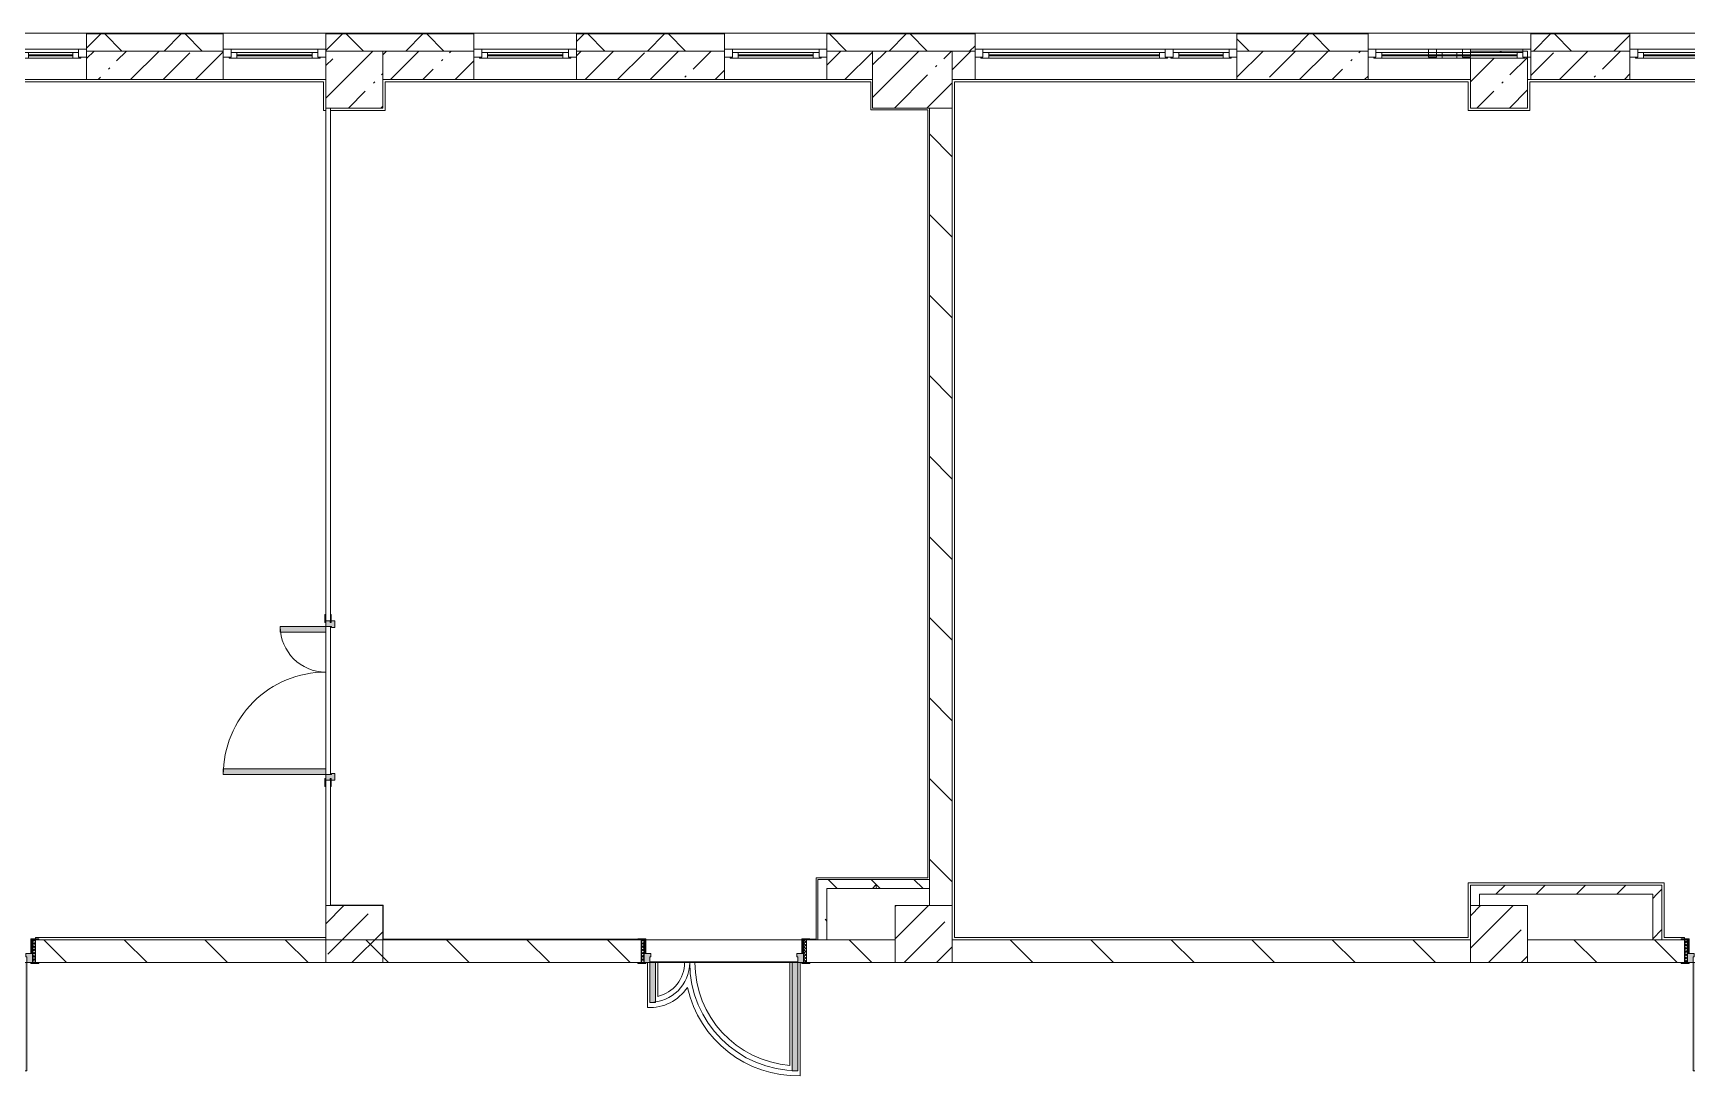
# Model space of a CAD drawing. Header units: millimetres. Extents: x 35355 to 234366, y -8553 to 29000.
# Drawn here: x 210336 to 224857, y 12405 to 21558 of the extents above; entities that cross this region are included whole.
import ezdxf

# ---------------------------------------------------------------- set-up
doc = ezdxf.new("R2010")
doc.units = ezdxf.units.MM
for name, color, linetype, lineweight, true_color in [('A-DOOR-3', 7, 'Continuous', 5, 0xaaaaaa), ('A-DOOR-4', 7, 'Continuous', 5, 0xe2e2e2), ('A-DOOR-FRAM-4', 7, 'Continuous', 5, 0xe2e2e2), ('A-DOOR-FRAM-5', 7, 'Continuous', 5, 0xaaaaaa), ('A-FLOR-2', 7, 'Continuous', 5, 0xaaaaaa), ('I-WALL-4', 7, 'Continuous', 5, 0x787878)]:
    doc.layers.add(name, color=color, linetype=linetype, lineweight=lineweight, true_color=true_color)
for name, color, linetype, lineweight in [('A-GLAZ-2', 7, 'Continuous', 5), ('A-WALL', 7, 'Continuous', 9), ('A-WALL-2', 7, 'Continuous', 5), ('I-WALL-3', 7, 'Continuous', 5), ('S-COLS-1', 7, 'Continuous', 5)]:
    doc.layers.add(name, color=color, linetype=linetype, lineweight=lineweight)
pattern_1 = [(45, (107356.5, 0), (-285.1231, 285.1231), []), (45, (107641.6, 0), (-285.1231, 285.1231), [504.031, -100.806, 16.764, -84.042])]
pattern_2 = [(135, (107356.5, 0), (-353.5534, -353.5534), [])]
pattern_3 = [(135, (107356.5, 0), (-377.1708, -377.1708), [533.4, -88.9, 17.78, -88.9]), (135, (107356.5, 376.94), (-377.1708, -377.1708), []), (50, (107356.5, 0), (637.6445, -55.7866), [66.675, -733.425]), (355, (107356.5, 0), (-123.3494, 668.6992), [53.34, -586.74]), (100.451, (107409.6, -4.65), (514.299, 612.908), [56.665, -623.315]), (46.184, (107356.5, 177.8), (948.7764, -147.1497), [100.012, -1100.137]), (96.636, (107435.6, 165.5), (830.909, 865.997), [84.998, -934.973]), (351.184, (107356.5, 177.8), (830.918, 865.988), [80.01, -880.11]), (21, (107445.4, 133.35), (530.6506, -357.9283), [66.675, -733.425]), (326, (107445.4, 133.35), (216.308, 644.6585), [53.34, -586.74]), (71.451, (107489.6, 103.5), (746.9596, 286.7243), [56.665, -623.315]), (37.5, (107356.5, 0), (10.81053, 295.9426), [16.764, -562.864, 16.764, -578.866, -588.962]), (37.5, (107356.5, 0), (10.81053, 295.9426), [-1175.258, 16.764, -572.198]), (7.5, (107356.5, 0), (233.8692, 350.63175), [16.764, -322.834, 16.764, -549.529, -224.472]), (7.5, (107356.5, 0), (233.8692, 350.63175), [-905.891, 16.764, -207.708]), (327.5, (107158.24, 0), (474.5678, -20.0513), [16.764, -205.486, 16.764, -676.656, -920.115]), (327.5, (107158.24, 0), (474.5678, -20.0513), [-915.67, 16.764, -903.351]), (317.5, (107069.34, 0), (518.4522, 88.9934), [16.764, -272.161, 16.764, -443.738, -653.415]), (317.5, (107069.34, 0), (518.4522, 88.9934), [-749.427, 16.764, -636.651])]
pattern_4 = [(45, (107356.5, 0), (-176.7767, 176.7767), [])]

# ---------------------------------------------------------------- blocks, each defined once
blk = doc.blocks.new('120_Окно_СКБ_1Ст - 120_Окно_СКБ_1Ст 900х2500_h_ с форточкой-22877787-3_6_2_птичка')
at = {"layer": 'A-GLAZ-2'}
for p, q in [((-450, -127), (-450, -57)), ((-450, -57), (-380, -57)), ((450, -57), (-450, -57)), ((-380, -127), (-450, -127)), ((-450, -127), (-400, -127)), ((-380, -127), (-400, -127)), ((-400, -127), (-400, -137)), ((-400, -137), (400, -137)), ((400, -137), (-400, -137)), ((-380, -57), (-380, -127)), ((380, -87), (-380, -87)), ((-380, -87), (-380, -127)), ((-330, -137), (-330, -87)), ((-330, -107), (330, -107)), ((330, -117), (-330, -117)), ((330, -137), (330, -87)), ((380, -127), (380, -57)), ((380, -57), (450, -57)), ((380, -127), (380, -87)), ((450, -127), (380, -127)), ((400, -127), (380, -127)), ((400, -137), (400, -127)), ((450, -57), (450, -127))]:
    blk.add_line(p, q, dxfattribs=at)
blk = doc.blocks.new('120_Окно_СКБ_1Ст - 120_Окно_СКБ_1Ст 900х2500_h_ с форточкой-22876038-3_6_2_птичка')
at = {"layer": 'A-GLAZ-2'}
for p, q in [((-450, -127), (-450, -57)), ((-450, -57), (-380, -57)), ((450, -57), (-450, -57)), ((-380, -127), (-450, -127)), ((-450, -127), (-400, -127)), ((-380, -127), (-400, -127)), ((-400, -127), (-400, -137)), ((-400, -137), (400, -137)), ((400, -137), (-400, -137)), ((-380, -57), (-380, -127)), ((380, -87), (-380, -87)), ((-380, -87), (-380, -127)), ((-330, -137), (-330, -87)), ((-330, -107), (330, -107)), ((330, -117), (-330, -117)), ((330, -137), (330, -87)), ((380, -127), (380, -57)), ((380, -57), (450, -57)), ((380, -127), (380, -87)), ((450, -127), (380, -127)), ((400, -127), (380, -127)), ((400, -127), (450, -127)), ((400, -137), (400, -127)), ((450, -57), (450, -127))]:
    blk.add_line(p, q, dxfattribs=at)
blk = doc.blocks.new('120_Окно_СКБ_1Ст - 120_Окно_СКБ_1Ст 900х2500_h_ с форточкой-V104-3_6_2_птичка')
at = {"layer": 'A-GLAZ-2'}
for p, q in [((-450, -127), (-450, -57)), ((-450, -57), (-380, -57)), ((450, -57), (-450, -57)), ((-380, -127), (-450, -127)), ((-450, -127), (-400, -127)), ((-380, -127), (-400, -127)), ((-400, -127), (-400, -137)), ((-400, -137), (400, -137)), ((400, -137), (-400, -137)), ((-380, -57), (-380, -127)), ((380, -87), (-380, -87)), ((-380, -87), (-380, -127)), ((-330, -137), (-330, -87)), ((-330, -107), (330, -107)), ((330, -117), (-330, -117)), ((330, -137), (330, -87)), ((380, -127), (380, -57)), ((380, -57), (450, -57)), ((380, -127), (380, -87)), ((450, -127), (380, -127)), ((400, -127), (380, -127)), ((400, -127), (450, -127)), ((400, -137), (400, -127)), ((450, -57), (450, -127))]:
    blk.add_line(p, q, dxfattribs=at)
blk = doc.blocks.new('120_Окно_СКБ_2Ст_Фрамуга сверху - 120_Окно_СКБ_2Ст_2300х2500_h_ ДОО-19727959-3_6_2_птичка')
at = {"layer": 'A-GLAZ-2'}
for p, q in [((-1150, -127), (-1150, -57)), ((-1150, -57), (-1080, -57)), ((1150, -57), (-1150, -57)), ((-1080, -127), (-1150, -127)), ((-1150, -127), (-1100, -127)), ((-1080, -127), (-1100, -127)), ((-1100, -127), (-1100, -137)), ((-1100, -137), (540, -137)), ((540, -137), (-1100, -137)), ((-1080, -57), (-1080, -127)), ((-1080, -57), (1080, -57)), ((520, -87), (-1080, -87)), ((-1080, -87), (-1080, -127)), ((-1030, -137), (-1030, -87)), ((-1030, -107), (470, -107)), ((470, -117), (-1030, -117)), ((470, -137), (470, -87)), ((520, -127), (520, -57)), ((520, -57), (590, -57)), ((520, -127), (520, -87)), ((590, -127), (520, -127)), ((540, -127), (520, -127)), ((540, -127), (570, -127)), ((540, -127), (570, -127)), ((540, -137), (540, -127)), ((590, -127), (570, -127)), ((570, -127), (570, -137)), ((570, -137), (1100, -137)), ((1100, -137), (570, -137)), ((590, -57), (590, -127)), ((1080, -87), (590, -87)), ((590, -87), (590, -127)), ((640, -137), (640, -87)), ((640, -107), (1030, -107)), ((1030, -117), (640, -117)), ((1030, -137), (1030, -87)), ((1080, -127), (1080, -57)), ((1080, -57), (1150, -57)), ((1080, -127), (1080, -87)), ((1150, -127), (1080, -127)), ((1100, -127), (1080, -127)), ((1100, -127), (1150, -127)), ((1100, -137), (1100, -127)), ((1150, -57), (1150, -127))]:
    blk.add_line(p, q, dxfattribs=at)
blk = doc.blocks.new('120_Окно_СКБ_2Ст_Фрамуга сверху - 120_Окно_СКБ_2Ст_2300х2500_h_ ДОО-23103760-3_6_2_птичка')
at = {"layer": 'A-GLAZ-2'}
for p, q in [((-1150, -127), (-1150, -57)), ((-1150, -57), (-1080, -57)), ((1150, -57), (-1150, -57)), ((-1080, -127), (-1150, -127)), ((-1150, -127), (-1100, -127)), ((-1080, -127), (-1100, -127)), ((-1100, -127), (-1100, -137)), ((-1100, -137), (540, -137)), ((540, -137), (-1100, -137)), ((-1080, -57), (-1080, -127)), ((-1080, -57), (1080, -57)), ((520, -87), (-1080, -87)), ((-1080, -87), (-1080, -127)), ((-1030, -137), (-1030, -87)), ((-1030, -107), (470, -107)), ((470, -117), (-1030, -117)), ((470, -137), (470, -87)), ((520, -127), (520, -57)), ((520, -57), (590, -57)), ((520, -127), (520, -87)), ((590, -127), (520, -127)), ((540, -127), (520, -127)), ((540, -127), (570, -127)), ((540, -127), (570, -127)), ((540, -137), (540, -127)), ((590, -127), (570, -127)), ((570, -127), (570, -137)), ((570, -137), (1100, -137)), ((1100, -137), (570, -137)), ((590, -57), (590, -127)), ((1080, -87), (590, -87)), ((590, -87), (590, -127)), ((640, -137), (640, -87)), ((640, -107), (1030, -107)), ((1030, -117), (640, -117)), ((1030, -137), (1030, -87)), ((1080, -127), (1080, -57)), ((1080, -57), (1150, -57)), ((1080, -127), (1080, -87)), ((1150, -127), (1080, -127)), ((1100, -127), (1080, -127)), ((1100, -127), (1150, -127)), ((1100, -137), (1100, -127)), ((1150, -57), (1150, -127))]:
    blk.add_line(p, q, dxfattribs=at)
blk = doc.blocks.new('110_Дверь_СКБ_2Ст - Д-6_л__ ДОО_Дв_1450x2100h_Дверь из раздевальной в коридор-32357677-3_6_2_птичка')
at = {"layer": 'A-DOOR-3'}
h = blk.add_hatch(dxfattribs=at)
h.set_pattern_fill('FP_128', color=256, style=0, pattern_type=2)
h.set_pattern_definition([(135, (1576.41, 164.685), (-14.14214, -14.14214), []), (225, (1576.41, 164.685), (14.14214, -14.14214), [])])
h.paths.add_polyline_path([(737.5, 100), (712.5, 100), (712.5, -100), (737.5, -100), (737.5, -35.9)])
at = {"layer": 'A-DOOR-4'}
for points in [[(-587.5, 1050), (-637.5, 1050), (-637.5, 100), (-587.5, 100), (-587.5, 542.6)], [(612.5, 450), (612.5, 100), (662.5, 100), (662.5, 450)]]:
    blk.add_hatch(color=256, dxfattribs=at).paths.add_polyline_path(points)
h = blk.add_hatch(color=256, dxfattribs=at)
h.paths.add_polyline_path([(662.5, 100), (662.5, 50), (652.5, 50), (652.5, 20), (712.5, 20), (712.5, 100), (676, 100)])
h.paths.add_polyline_path([(-637.5, 100), (-687.5, 100), (-687.5, 20), (-627.5, 20), (-627.5, 50), (-637.5, 50)])
at = {"layer": 'A-DOOR-FRAM-4'}
for points in [[(-672.5, 108), (-742.5, 108), (-742.5, 100), (-672.5, 100)], [(-672.5, 20), (-687.5, 20), (-687.5, -100), (-672.5, -100), (-672.5, -35.9)], [(697.5, 108), (697.5, 100), (767.5, 100), (767.5, 108)], [(712.5, 20), (697.5, 20), (697.5, -100), (712.5, -100), (712.5, -35.9)], [(-672.5, -100), (-742.5, -100), (-742.5, -108), (-672.5, -108)], [(697.5, -100), (697.5, -108), (767.5, -108), (767.5, -100)]]:
    blk.add_hatch(color=256, dxfattribs=at).paths.add_polyline_path(points)
at = {"layer": 'A-DOOR-FRAM-5'}
h = blk.add_hatch(dxfattribs=at)
h.set_pattern_fill('FP_129', color=256, style=0, pattern_type=2)
h.set_pattern_definition([(45, (-546.384, 164.685), (-14.1421, 14.1421), []), (135, (-546.384, 164.685), (-14.1421, -14.1421), [])])
h.paths.add_polyline_path([(-712.5, 100), (-712.5, -100), (-687.5, -100), (-687.5, 100)])
at = {"layer": 'A-DOOR-3'}
for p, q in [((-637.5, 1050), (-637.5, 100)), ((-587.5, 1050), (-637.5, 1050)), ((-587.5, 100), (-587.5, 1050)), ((662.5, 450), (612.5, 450)), ((612.5, 450), (612.5, 100)), ((662.5, 100), (662.5, 450)), ((-637.5, 100), (-587.5, 100)), ((612.5, 100), (662.5, 100))]:
    blk.add_line(p, q, dxfattribs=at)
for centre, radius, start, end in [((-637.5, 100), 950, 0, 90), ((662.5, 100), 350, 90, 180)]:
    blk.add_arc(centre, radius, start, end, dxfattribs=at)
at = {"layer": 'A-DOOR-FRAM-5'}
for p, q in [((-672.5, 108), (-742.5, 108)), ((-742.5, 108), (-742.5, 100)), ((-742.5, 100), (-672.5, 100)), ((-687.5, 100), (-712.5, 100)), ((-712.5, 100), (-712.5, -100)), ((-637.5, 100), (-687.5, 100)), ((-687.5, 100), (-687.5, 20)), ((-687.5, -100), (-687.5, 100)), ((-687.5, 20), (-627.5, 20)), ((-672.5, 20), (-687.5, 20)), ((-687.5, 20), (-687.5, -100)), ((-672.5, 100), (-672.5, 108)), ((-672.5, -100), (-672.5, 20)), ((-637.5, 50), (-637.5, 100)), ((-627.5, 50), (-637.5, 50)), ((-627.5, 20), (-627.5, 50)), ((662.5, 50), (652.5, 50)), ((652.5, 50), (652.5, 20)), ((652.5, 20), (712.5, 20)), ((662.5, 100), (662.5, 50)), ((712.5, 100), (662.5, 100)), ((767.5, 108), (697.5, 108)), ((697.5, 108), (697.5, 100)), ((697.5, 100), (767.5, 100)), ((712.5, 20), (697.5, 20)), ((697.5, 20), (697.5, -100)), ((712.5, 20), (712.5, 100)), ((737.5, 100), (712.5, 100)), ((712.5, 100), (712.5, -100)), ((712.5, -100), (712.5, 20)), ((737.5, -100), (737.5, 100)), ((767.5, 100), (767.5, 108)), ((-672.5, -100), (-742.5, -100)), ((-742.5, -100), (-742.5, -108)), ((-742.5, -108), (-672.5, -108)), ((-712.5, -100), (-687.5, -100)), ((-687.5, -100), (-672.5, -100)), ((-672.5, -108), (-672.5, -100)), ((697.5, -100), (712.5, -100)), ((767.5, -100), (697.5, -100)), ((697.5, -100), (697.5, -108)), ((697.5, -108), (767.5, -108)), ((712.5, -100), (737.5, -100)), ((767.5, -108), (767.5, -100))]:
    blk.add_line(p, q, dxfattribs=at)
blk = doc.blocks.new('BSC_Колонна _Прямоугольная - 500х500-23282985-3_6_2_птичка')
at = {"layer": 'S-COLS-1'}
h = blk.add_hatch(dxfattribs=at)
h.set_pattern_fill('FP_141', color=256, style=0, pattern_type=2)
h.set_pattern_definition([(45, (-115850.45, -21150), (-285.1231, 285.1231), []), (45, (-115565.32, -21150), (-285.1231, 285.1231), [504.031, -100.806, 16.764, -84.042])])
h.paths.add_polyline_path([(-250, -250), (250, -250), (250, 250), (-250, 250), (-250, 238), (210, 238), (210, 198), (230, 198), (230, 188), (-250, 188)])
for p, q in [((250, 250), (-250, 250)), ((-250, 250), (-250, 238)), ((-250, 188), (-250, -250)), ((250, -250), (250, 250)), ((-250, -250), (250, -250))]:
    blk.add_line(p, q, dxfattribs=at)
blk = doc.blocks.new('BSC_Колонна _Прямоугольная - 500х500-23282986-3_6_2_птичка')
at = {"layer": 'S-COLS-1'}
h = blk.add_hatch(dxfattribs=at)
h.set_pattern_fill('FP_153', color=256, style=0, pattern_type=2)
h.set_pattern_definition([(45, (-105800, -21150), (-285.1231, 285.1231), []), (45, (-105514.88, -21150), (-285.1231, 285.1231), [504.031, -100.806, 16.764, -84.042])])
h.paths.add_polyline_path([(250, -250), (250, 250), (-250, 250), (-250, -250)])
for p, q in [((250, 250), (-250, 250)), ((-250, 250), (-250, -250)), ((250, -250), (250, 250)), ((-250, -250), (250, -250))]:
    blk.add_line(p, q, dxfattribs=at)
blk = doc.blocks.new('BSC_Колонна _Прямоугольная - 700х500-V174-3_6_2_птичка')
at = {"layer": 'S-COLS-1'}
h = blk.add_hatch(dxfattribs=at)
h.set_pattern_fill('FP_161', color=256, style=0, pattern_type=2)
h.set_pattern_definition([(45, (-110700, -21150), (-285.1231, 285.1231), []), (45, (-110414.88, -21150), (-285.1231, 285.1231), [504.031, -100.806, 16.764, -84.042])])
h.paths.add_polyline_path([(-350, -250), (350, -250), (350, 250), (-350, 250)])
for p, q in [((350, 250), (-350, 250)), ((-350, 250), (-350, -250)), ((350, -250), (350, 250)), ((-350, -250), (350, -250))]:
    blk.add_line(p, q, dxfattribs=at)
blk = doc.blocks.new('110_Дверь_СКБ_2Ст - Д-5_п_ Из игровой в коридор-32357676-3_6_2_птичка')
at = {"layer": 'A-DOOR-4'}
for points in [[(-638, 920), (-638, 20), (-588, 20), (-588, 920)], [(612, 230), (612, 20), (662, 20), (662, 420), (612, 420)]]:
    blk.add_hatch(color=256, dxfattribs=at).paths.add_polyline_path(points)
h = blk.add_hatch(color=256, dxfattribs=at)
h.paths.add_polyline_path([(-688, -60), (-628, -60), (-628, -30), (-638, -30), (-638, 20), (-688, 20)])
h.paths.add_polyline_path([(652, -60), (712, -60), (712, 20), (662, 20), (662, -30), (652, -30)])
at = {"layer": 'A-DOOR-FRAM-4'}
for points in [[(-742, 20), (-672, 20), (-672, 28), (-742, 28)], [(698, 20), (768, 20), (768, 28), (698, 28)], [(-742, -28), (-672, -28), (-672, -20), (-742, -20)], [(698, -28), (768, -28), (768, -20), (698, -20)]]:
    blk.add_hatch(color=256, dxfattribs=at).paths.add_polyline_path(points)
at = {"layer": 'A-DOOR-3'}
for p, q in [((-638, 920), (-638, 20)), ((-588, 920), (-638, 920)), ((-588, 20), (-588, 920)), ((662, 420), (612, 420)), ((612, 420), (612, 20)), ((662, 20), (662, 420)), ((-638, 20), (-588, 20)), ((612, 20), (662, 20))]:
    blk.add_line(p, q, dxfattribs=at)
for centre, radius, start, end in [((-638, 20), 900, 0, 90), ((662, 20), 400, 90, 180)]:
    blk.add_arc(centre, radius, start, end, dxfattribs=at)
at = {"layer": 'A-DOOR-FRAM-5'}
for p, q in [((-672, 28), (-742, 28)), ((-742, 28), (-742, 20)), ((-742, 20), (-672, 20)), ((-638, 20), (-688, 20)), ((-688, 20), (-688, -60)), ((-672, 20), (-672, 28)), ((-638, -30), (-638, 20)), ((662, 20), (662, -30)), ((712, 20), (662, 20)), ((768, 28), (698, 28)), ((698, 28), (698, 20)), ((698, 20), (768, 20)), ((712, -60), (712, 20)), ((768, 20), (768, 28)), ((-672, -20), (-742, -20)), ((-742, -20), (-742, -28)), ((-742, -28), (-672, -28)), ((-688, -60), (-628, -60)), ((-672, -19), (-688, -19)), ((-688, -19), (-688, -20)), ((-688, -20), (-672, -20)), ((-672, -20), (-672, -19)), ((-672, -28), (-672, -20)), ((-628, -30), (-638, -30)), ((-628, -60), (-628, -30)), ((662, -30), (652, -30)), ((652, -30), (652, -60)), ((652, -60), (712, -60)), ((712, -19), (698, -19)), ((698, -19), (698, -20)), ((698, -20), (712, -20)), ((768, -20), (698, -20)), ((698, -20), (698, -28)), ((698, -28), (768, -28)), ((712, -20), (712, -19)), ((768, -28), (768, -20))]:
    blk.add_line(p, q, dxfattribs=at)
blk = doc.blocks.new('120_Окно_СКБ_1Ст - 120_Окно_СКБ_1Ст 900х2500_h_ с форточкой-V194-3_6_2_птичка')
at = {"layer": 'A-GLAZ-2'}
for p, q in [((-450, -127), (-450, -57)), ((-450, -57), (-380, -57)), ((450, -57), (-450, -57)), ((-380, -127), (-450, -127)), ((-380, -127), (-400, -127)), ((-400, -127), (-400, -137)), ((-400, -137), (400, -137)), ((400, -137), (-400, -137)), ((-380, -57), (-380, -127)), ((380, -87), (-380, -87)), ((-380, -87), (-380, -127)), ((-330, -137), (-330, -87)), ((-330, -107), (330, -107)), ((330, -117), (-330, -117)), ((330, -137), (330, -87)), ((380, -127), (380, -57)), ((380, -57), (450, -57)), ((380, -127), (380, -87)), ((450, -127), (380, -127)), ((400, -127), (380, -127)), ((400, -137), (400, -127)), ((420, -127), (450, -127)), ((450, -57), (450, -127))]:
    blk.add_line(p, q, dxfattribs=at)
blk = doc.blocks.new('110_Дверь_СКБ_2Ст - Д-6_п__ ДОО_Дв_1450x2100h_Дверь из раздевальной в коридор-32358047-3_6_2_птичка')
at = {"layer": 'A-DOOR-3'}
h = blk.add_hatch(dxfattribs=at)
h.set_pattern_fill('FP_183', color=256, style=0, pattern_type=2)
h.set_pattern_definition([(225, (1576.41, -164.685), (-14.14214, 14.14214), []), (135, (1576.41, -164.685), (14.14214, 14.14214), [])])
h.paths.add_polyline_path([(737.5, -100), (737.5, 100), (712.5, 100), (712.5, -100)])
at = {"layer": 'A-DOOR-4'}
h = blk.add_hatch(color=256, dxfattribs=at)
h.paths.add_polyline_path([(-637.5, -100), (-637.5, -50), (-627.5, -50), (-627.5, -20), (-687.5, -20), (-687.5, -100)])
h.paths.add_polyline_path([(662.5, -100), (712.5, -100), (712.5, -20), (652.5, -20), (652.5, -50), (662.5, -50)])
for points in [[(-587.5, -1050), (-587.5, -100), (-637.5, -100), (-637.5, -1050)], [(662.5, -450), (662.5, -100), (612.5, -100), (612.5, -450)]]:
    blk.add_hatch(color=256, dxfattribs=at).paths.add_polyline_path(points)
at = {"layer": 'A-DOOR-FRAM-4'}
for points in [[(-672.5, 100), (-672.5, 108), (-742.5, 108), (-742.5, 100)], [(-672.5, -20), (-672.5, 100), (-687.5, 100), (-687.5, -20)], [(767.5, 100), (767.5, 108), (697.5, 108), (697.5, 100)], [(712.5, -20), (712.5, 100), (697.5, 100), (697.5, -20)], [(-672.5, -108), (-672.5, -100), (-742.5, -100), (-742.5, -108)], [(767.5, -108), (767.5, -100), (697.5, -100), (697.5, -108)]]:
    blk.add_hatch(color=256, dxfattribs=at).paths.add_polyline_path(points)
at = {"layer": 'A-DOOR-FRAM-5'}
h = blk.add_hatch(dxfattribs=at)
h.set_pattern_fill('FP_184', color=256, style=0, pattern_type=2)
h.set_pattern_definition([(315, (-546.384, -164.685), (-14.1421, -14.1421), []), (225, (-546.384, -164.685), (-14.1421, 14.1421), [])])
h.paths.add_polyline_path([(-687.5, -100), (-687.5, 100), (-712.5, 100), (-712.5, -100)])
at = {"layer": 'A-DOOR-3'}
for p, q in [((-637.5, -100), (-587.5, -100)), ((-637.5, -1050), (-637.5, -100)), ((-587.5, -100), (-587.5, -1050)), ((612.5, -100), (662.5, -100)), ((612.5, -450), (612.5, -100)), ((662.5, -100), (662.5, -450)), ((662.5, -450), (612.5, -450)), ((-587.5, -1050), (-637.5, -1050))]:
    blk.add_line(p, q, dxfattribs=at)
for centre, radius, start, end in [((-637.5, -100), 950, 270, 360), ((662.5, -100), 350, 180, 270)]:
    blk.add_arc(centre, radius, start, end, dxfattribs=at)
at = {"layer": 'A-DOOR-FRAM-5'}
for p, q in [((-742.5, 108), (-672.5, 108)), ((-742.5, 100), (-742.5, 108)), ((-672.5, 100), (-742.5, 100)), ((-712.5, 100), (-687.5, 100)), ((-712.5, -100), (-712.5, 100)), ((-687.5, 100), (-687.5, -100)), ((-687.5, 100), (-672.5, 100)), ((-687.5, -20), (-687.5, 100)), ((-672.5, 108), (-672.5, 100)), ((-672.5, 100), (-672.5, -20)), ((697.5, 100), (697.5, 108)), ((697.5, 108), (767.5, 108)), ((697.5, -20), (697.5, 100)), ((697.5, 100), (712.5, 100)), ((767.5, 100), (697.5, 100)), ((712.5, -100), (712.5, 100)), ((712.5, 100), (737.5, 100)), ((712.5, 100), (712.5, -20)), ((737.5, 100), (737.5, -100)), ((767.5, 108), (767.5, 100)), ((-742.5, -100), (-672.5, -100)), ((-742.5, -108), (-742.5, -100)), ((-672.5, -108), (-742.5, -108)), ((-687.5, -100), (-712.5, -100)), ((-687.5, -20), (-627.5, -20)), ((-687.5, -100), (-687.5, -20)), ((-672.5, -20), (-687.5, -20)), ((-637.5, -100), (-687.5, -100)), ((-672.5, -100), (-672.5, -108)), ((-637.5, -50), (-637.5, -100)), ((-627.5, -50), (-637.5, -50)), ((-627.5, -20), (-627.5, -50)), ((652.5, -20), (712.5, -20)), ((652.5, -50), (652.5, -20)), ((662.5, -50), (652.5, -50)), ((662.5, -100), (662.5, -50)), ((712.5, -100), (662.5, -100)), ((712.5, -20), (697.5, -20)), ((697.5, -108), (697.5, -100)), ((697.5, -100), (767.5, -100)), ((767.5, -108), (697.5, -108)), ((712.5, -20), (712.5, -100)), ((737.5, -100), (712.5, -100)), ((767.5, -100), (767.5, -108))]:
    blk.add_line(p, q, dxfattribs=at)

msp = doc.modelspace()

# ---------------------------------------------------------------- hatches: boundary and pattern name
at = {"layer": 'A-WALL-2'}
h = msp.add_hatch(dxfattribs=at)
h.set_pattern_fill('FP_99', color=256, style=0, pattern_type=2)
h.set_pattern_definition([(45, (107356.5, 0), (-353.5534, 353.5534), []), (135, (107356.5, 0), (-353.5534, -353.5534), [])])
h.paths.add_polyline_path([(232586.5, 21400), (232586.5, 21550), (227506.7, 21550), (227506.7, 21400), (232436.5, 21400)])
h.paths.add_polyline_path([(218606.5, 21400), (218606.5, 21550), (217306.9, 21550), (217306.9, 21400), (218406.5, 21400)])
h.paths.add_polyline_path([(220906.5, 21400), (222056.9, 21400), (222056.9, 21550), (220906.5, 21550)])
h.paths.add_polyline_path([(223486.9, 21400), (224356.9, 21400), (224356.9, 21550), (223486.9, 21550)])
h.paths.add_polyline_path([(226606.7, 21400), (226606.7, 21550), (225256.9, 21550), (225256.9, 21400), (225747.2, 21400)])
h.paths.add_polyline_path([(213628.9, 21400), (214206.9, 21400), (214206.9, 21550), (212906.7, 21550), (212906.7, 21400), (213406.5, 21400)])
h.paths.add_polyline_path([(200666.5, 21400), (200666.5, 21550), (200646.5, 21550), (200646.5, 21400)])
h.paths.add_polyline_path([(207103.6, 21400), (208506.5, 21400), (208506.5, 21550), (203966.5, 21550), (203966.5, 21400), (205239.2, 21400)])
h.paths.add_polyline_path([(210806.5, 21400), (212006.7, 21400), (212006.7, 21550), (210806.5, 21550)])
h.paths.add_polyline_path([(215106.9, 21400), (216406.9, 21400), (216406.9, 21550), (215106.9, 21550)])
at = {"layer": 'I-WALL-3'}
h = msp.add_hatch(dxfattribs=at)
h.set_pattern_fill('FP_95', color=256, style=0, pattern_type=2)
h.set_pattern_definition(pattern_1)
h.paths.add_polyline_path([(228396.5, 21150), (228396.5, 21400), (228206.5, 21400), (228206.5, 21150)])
h.paths.add_polyline_path([(220906.5, 21150), (222056.9, 21150), (222056.9, 21400), (220906.5, 21400)])
h.paths.add_polyline_path([(218606.5, 21150), (218606.5, 21400), (218406.5, 21400), (218406.5, 21150)])
h.paths.add_polyline_path([(215106.9, 21150), (216406.9, 21150), (216406.9, 21400), (215106.9, 21400)])
h.paths.add_polyline_path([(225747.2, 21150), (226606.7, 21150), (226606.7, 21400), (225256.9, 21400), (225256.9, 21150)])
h.paths.add_polyline_path([(217706.5, 21150), (217706.5, 21400), (217306.9, 21400), (217306.9, 21150)])
h.paths.add_polyline_path([(224356.9, 21150), (224356.9, 21400), (223486.9, 21400), (223486.9, 21150), (223882.9, 21150)])
h.paths.add_polyline_path([(213628.9, 21150), (214206.9, 21150), (214206.9, 21400), (213406.5, 21400), (213406.5, 21150)])
h.paths.add_polyline_path([(210806.5, 21150), (212006.7, 21150), (212006.7, 21400), (210806.5, 21400)])
h.paths.add_polyline_path([(208506.5, 21150), (208506.5, 21400), (208156.5, 21400), (208156.5, 21150)])
h = msp.add_hatch(dxfattribs=at)
h.set_pattern_fill('FP_98', color=256, style=0, pattern_type=2)
h.set_pattern_definition(pattern_2)
h.paths.add_polyline_path([(218406.5, 13900), (218406.5, 20900), (218206.5, 20900), (218206.5, 13900), (218289.8, 13900)])
h = msp.add_hatch(dxfattribs=at)
h.set_pattern_fill('FP_100', color=256, style=0, pattern_type=2)
h.set_pattern_definition(pattern_4)
h.paths.add_polyline_path([(224556.9, 14000), (224636.9, 14000), (224636.9, 14080), (223036.5, 14080), (223036.5, 14000), (223882.9, 14000)])
h = msp.add_hatch(dxfattribs=at)
h.set_pattern_fill('FP_100', color=256, style=0, pattern_type=2)
h.set_pattern_definition(pattern_4)
h.paths.add_polyline_path([(224636.9, 13600), (224636.9, 14000), (224556.9, 14000), (224556.9, 13600)])
h = msp.add_hatch(dxfattribs=at)
h.set_pattern_fill('FP_98', color=256, style=0, pattern_type=2)
h.set_pattern_definition(pattern_2)
h.paths.add_polyline_path([(228286.5, 13400), (228286.5, 13600), (226286.9, 13600), (226286.9, 13400), (227816.5, 13400)])
h.paths.add_polyline_path([(218406.5, 13400), (222956.5, 13400), (222956.5, 13600), (218406.5, 13600), (218406.5, 13535.9)])
h.paths.add_polyline_path([(217156.5, 13400), (217906.5, 13400), (217906.5, 13600), (217126.5, 13600), (217126.5, 13400)])
h.paths.add_polyline_path([(224806.9, 13400), (224836.9, 13400), (224836.9, 13600), (223456.5, 13600), (223456.5, 13400), (223882.9, 13400)])
h.paths.add_polyline_path([(215676.5, 13400), (215676.5, 13600), (210356.5, 13600), (210356.5, 13400), (215646.5, 13400)])
h.paths.add_polyline_path([(208456.5, 13400), (208906.5, 13400), (208906.5, 13600), (208456.5, 13600), (208456.5, 13535.9)])
at = {"layer": 'I-WALL-4'}
h = msp.add_hatch(dxfattribs=at)
h.set_pattern_fill('FP_105', color=256, style=0, pattern_type=2)
h.set_pattern_definition(pattern_3)
h.paths.add_polyline_path([(217306.5, 13600), (217306.5, 14130), (217226.5, 14130), (217226.5, 13600)])
h = msp.add_hatch(dxfattribs=at)
h.set_pattern_fill('FP_105', color=256, style=0, pattern_type=2)
h.set_pattern_definition(pattern_3)
h.paths.add_polyline_path([(218206.5, 14050), (218206.5, 14130), (217306.5, 14130), (217306.5, 14050)])
at = {"layer": 'S-COLS-1'}
h = msp.add_hatch(dxfattribs=at)
h.set_pattern_fill('FP_95', color=256, style=0, pattern_type=2)
h.set_pattern_definition(pattern_1)
h.paths.add_polyline_path([(213406.5, 13400), (213406.5, 13900), (212906.5, 13900), (212906.5, 13400)])
h = msp.add_hatch(dxfattribs=at)
h.set_pattern_fill('FP_95', color=256, style=0, pattern_type=2)
h.set_pattern_definition(pattern_1)
h.paths.add_polyline_path([(218289.8, 13400), (218406.5, 13400), (218406.5, 13900), (217906.5, 13900), (217906.5, 13400)])
h = msp.add_hatch(dxfattribs=at)
h.set_pattern_fill('FP_95', color=256, style=0, pattern_type=2)
h.set_pattern_definition(pattern_1)
h.paths.add_polyline_path([(222956.5, 13400), (223456.5, 13400), (223456.5, 13900), (222956.5, 13900), (222956.5, 13535.9)])

# ---------------------------------------------------------------- linework, layer by layer
at = {"layer": 'A-FLOR-2'}
for p, q in [((212886.5, 21130), (208176.5, 21130)), ((212886.5, 20880), (212886.5, 21130)), ((217691.5, 21130), (213426.5, 21130)), ((213426.5, 21130), (213426.5, 20880)), ((217691.5, 20885), (217691.5, 21130)), ((218426.5, 21130), (218426.5, 13621)), ((222936.9, 21130), (218426.5, 21130)), ((222936.9, 20880), (222936.9, 21130)), ((227486.7, 21130), (223476.9, 21130)), ((223476.9, 21130), (223476.9, 20880)), ((212906.7, 20880), (212886.5, 20880)), ((213426.5, 20880), (212946.5, 20880)), ((218191.5, 20885), (217691.5, 20885)), ((218191.5, 14145), (218191.5, 20885)), ((223476.9, 20880), (222936.9, 20880)), ((217211.5, 13605), (217211.5, 14145)), ((217211.5, 14145), (218191.5, 14145)), ((222935.5, 13621), (222935.5, 14101)), ((222935.5, 14101), (224657.9, 14101)), ((224657.9, 14101), (224657.9, 13621)), ((212946.3, 13905), (213411.5, 13905)), ((213411.5, 13905), (213411.5, 13605)), ((210356.5, 13608), (210356.5, 13620)), ((210356.5, 13620), (212906.5, 13620)), ((213411.5, 13605), (215646.5, 13605)), ((217156.5, 13605), (217211.5, 13605)), ((218426.5, 13621), (222935.5, 13621)), ((224657.9, 13621), (224836.9, 13621)), ((224836.9, 13621), (224836.9, 13608)), ((215730.7, 13400), (215730.7, 13005.6)), ((215751.5, 13405), (217051.5, 13405)), ((215820.7, 13400), (215801.5, 13400)), ((215820.7, 13102.9), (215820.7, 13400)), ((216146.9, 13400), (216056.9, 13400)), ((217001.5, 13400), (216981.9, 13400)), ((216981.9, 13400), (216981.9, 12497.7)), ((217071.9, 12405.2), (217071.9, 13400))]:
    msp.add_line(p, q, dxfattribs=at)
for centre, radius, start, end in [((215751.9, 13400), 305, 283.0427, 360), ((217051.9, 13400), 905, 180, 265.56313), ((215751.9, 13400), 395, 266.92799, 326.45952), ((217051.9, 13400), 995, 192.67054, 271.1511)]:
    msp.add_arc(centre, radius, start, end, dxfattribs=at)
at = {"layer": 'A-WALL'}
for p, q in [((212006.7, 21553), (210806.5, 21553)), ((212006.7, 21550), (210806.5, 21550)), ((214206.9, 21553), (212906.7, 21553)), ((214206.9, 21550), (212906.7, 21550)), ((216406.9, 21553), (215106.9, 21553)), ((216406.9, 21550), (215106.9, 21550)), ((218606.5, 21553), (217306.9, 21553)), ((218606.5, 21550), (217306.9, 21550)), ((222056.9, 21553), (220906.5, 21553)), ((222056.9, 21550), (220906.5, 21550)), ((224356.9, 21553), (223486.9, 21553)), ((224356.9, 21550), (223486.9, 21550)), ((212006.7, 21400), (210806.5, 21400)), ((214206.9, 21400), (213406.5, 21400)), ((216406.9, 21400), (215106.9, 21400)), ((217706.5, 21400), (217306.9, 21400)), ((218606.5, 21400), (218406.5, 21400)), ((222056.9, 21400), (220906.5, 21400)), ((224356.9, 21400), (223486.9, 21400)), ((218206.5, 14050), (218206.5, 14130)), ((224556.9, 13600), (224636.9, 13600))]:
    msp.add_line(p, q, dxfattribs=at)
at = {"layer": 'A-WALL-2'}
for p, q in [((215106.9, 21558), (203966.5, 21558)), ((210806.5, 21558), (210806.5, 21400)), ((212006.7, 21400), (212006.7, 21558)), ((212906.7, 21558), (212906.7, 21400)), ((214206.9, 21400), (214206.9, 21558)), ((224356.9, 21558), (215106.9, 21558)), ((215106.9, 21558), (215106.9, 21400)), ((216406.9, 21400), (216406.9, 21558)), ((217306.9, 21558), (217306.9, 21400)), ((218606.5, 21400), (218606.5, 21558)), ((220906.5, 21558), (220906.5, 21400)), ((222056.9, 21400), (222056.9, 21558)), ((223486.9, 21558), (223486.9, 21400)), ((224356.9, 21400), (224356.9, 21558)), ((232594.5, 21558), (224356.9, 21558))]:
    msp.add_line(p, q, dxfattribs=at)
at = {"layer": 'I-WALL-3'}
for p, q in [((210806.5, 21400), (210806.5, 21150)), ((212006.7, 21150), (212006.7, 21400)), ((214206.9, 21150), (214206.9, 21400)), ((215106.9, 21400), (215106.9, 21150)), ((216406.9, 21150), (216406.9, 21400)), ((217306.9, 21400), (217306.9, 21150)), ((218606.5, 21150), (218606.5, 21400)), ((220906.5, 21400), (220906.5, 21150)), ((222056.9, 21150), (222056.9, 21400)), ((223486.9, 21400), (223486.9, 21150)), ((224356.9, 21150), (224356.9, 21400)), ((212906.5, 21150), (208156.5, 21150)), ((213406.5, 21150), (217706.5, 21150)), ((222956.9, 21150), (218406.5, 21150)), ((223456.9, 21150), (227506.5, 21150)), ((212906.5, 20900), (212906.5, 16455)), ((212946.5, 16455), (212946.5, 20900)), ((218206.5, 20900), (218206.5, 14130)), ((218406.5, 13900), (218406.5, 20900)), ((212906.5, 15100), (212906.5, 16300)), ((212946.5, 16350), (212946.5, 15050)), ((212906.5, 14945), (212906.5, 13900)), ((212946.5, 13900), (212946.5, 14945)), ((217226.5, 14130), (217226.5, 13600)), ((218206.5, 14130), (217226.5, 14130)), ((217306.5, 13600), (217306.5, 14050)), ((217306.5, 14050), (218206.5, 14050)), ((218206.5, 14050), (218206.5, 13900)), ((222956.5, 14080), (222956.5, 13900)), ((224636.9, 14080), (222956.5, 14080)), ((223036.5, 13900), (223036.5, 14000)), ((223036.5, 14000), (224556.9, 14000)), ((224556.9, 14000), (224556.9, 13600)), ((224636.9, 13600), (224636.9, 14080)), ((212906.5, 13900), (212946.5, 13900)), ((218206.5, 13900), (218406.5, 13900)), ((222956.5, 13900), (223036.5, 13900)), ((215646.5, 13600), (210386.5, 13600)), ((215716.5, 13600), (217086.5, 13600)), ((217906.5, 13600), (217156.5, 13600)), ((217906.5, 13400), (217906.5, 13600)), ((222956.5, 13600), (218406.5, 13600)), ((218406.5, 13600), (218406.5, 13400)), ((222956.5, 13400), (222956.5, 13600)), ((224556.9, 13600), (223456.5, 13600)), ((223456.5, 13600), (223456.5, 13400)), ((224806.9, 13600), (224636.9, 13600)), ((210386.5, 13400), (215646.5, 13400)), ((216056.9, 13400), (215820.7, 13400)), ((216981.9, 13400), (216146.9, 13400)), ((217156.5, 13400), (217906.5, 13400)), ((218406.5, 13400), (222956.5, 13400)), ((223456.5, 13400), (224806.9, 13400))]:
    msp.add_line(p, q, dxfattribs=at)
at = {"layer": 'S-COLS-1'}
for p, q in [((213406.5, 13900), (212906.5, 13900)), ((212906.5, 13900), (212906.5, 13400)), ((213406.5, 13400), (213406.5, 13900)), ((218206.5, 13900), (217906.5, 13900)), ((217906.5, 13900), (217906.5, 13600)), ((218406.5, 13900), (218206.5, 13900)), ((218406.5, 13600), (218406.5, 13900)), ((223456.5, 13900), (222956.5, 13900)), ((222956.5, 13900), (222956.5, 13600)), ((223456.5, 13600), (223456.5, 13900)), ((217906.5, 13600), (217906.5, 13400)), ((218406.5, 13400), (218406.5, 13600)), ((222956.5, 13600), (222956.5, 13400)), ((223456.5, 13400), (223456.5, 13600)), ((212906.5, 13400), (213406.5, 13400)), ((217906.5, 13400), (218406.5, 13400)), ((222956.5, 13400), (223456.5, 13400))]:
    msp.add_line(p, q, dxfattribs=at)

# ---------------------------------------------------------------- block references
at = {"layer": 'A-DOOR-3'}
for name, p, rotation in [('110_Дверь_СКБ_2Ст - Д-5_п_ Из игровой в коридор-32357676-3_6_2_птичка', (212926.5, 15687.5), 89.99999999999986), ('110_Дверь_СКБ_2Ст - Д-6_л__ ДОО_Дв_1450x2100h_Дверь из раздевальной в коридор-32357677-3_6_2_птичка', (209644, 13500), 180), ('110_Дверь_СКБ_2Ст - Д-6_л__ ДОО_Дв_1450x2100h_Дверь из раздевальной в коридор-32357677-3_6_2_птичка', (216414, 13500), 180)]:
    msp.add_blockref(name, p, dxfattribs=dict(at, rotation=rotation))
msp.add_blockref('110_Дверь_СКБ_2Ст - Д-6_п__ ДОО_Дв_1450x2100h_Дверь из раздевальной в коридор-32358047-3_6_2_птичка', (225549.4, 13500), dxfattribs=at)
at = {"layer": 'A-GLAZ-2'}
for name, p in [('120_Окно_СКБ_2Ст_Фрамуга сверху - 120_Окно_СКБ_2Ст_2300х2500_h_ ДОО-19727959-3_6_2_птичка', (209656.5, 21475)), ('120_Окно_СКБ_1Ст - 120_Окно_СКБ_1Ст 900х2500_h_ с форточкой-V104-3_6_2_птичка', (212456.7, 21475)), ('120_Окно_СКБ_1Ст - 120_Окно_СКБ_1Ст 900х2500_h_ с форточкой-22876038-3_6_2_птичка', (214656.9, 21475)), ('120_Окно_СКБ_1Ст - 120_Окно_СКБ_1Ст 900х2500_h_ с форточкой-22876038-3_6_2_птичка', (216856.9, 21475)), ('120_Окно_СКБ_2Ст_Фрамуга сверху - 120_Окно_СКБ_2Ст_2300х2500_h_ ДОО-23103760-3_6_2_птичка', (219756.5, 21475)), ('120_Окно_СКБ_1Ст - 120_Окно_СКБ_1Ст 900х2500_h_ с форточкой-22877787-3_6_2_птичка', (222506.9, 21475)), ('120_Окно_СКБ_1Ст - 120_Окно_СКБ_1Ст 900х2500_h_ с форточкой-V194-3_6_2_птичка', (223036.9, 21475)), ('120_Окно_СКБ_1Ст - 120_Окно_СКБ_1Ст 900х2500_h_ с форточкой-22876038-3_6_2_птичка', (224806.9, 21475))]:
    msp.add_blockref(name, p, dxfattribs=at)
at = {"layer": 'S-COLS-1'}
for name, p in [('BSC_Колонна _Прямоугольная - 500х500-23282986-3_6_2_птичка', (213156.5, 21150)), ('BSC_Колонна _Прямоугольная - 700х500-V174-3_6_2_птичка', (218056.5, 21150)), ('BSC_Колонна _Прямоугольная - 500х500-23282985-3_6_2_птичка', (223206.9, 21150))]:
    msp.add_blockref(name, p, dxfattribs=at)

doc.saveas('drawing.dxf')
